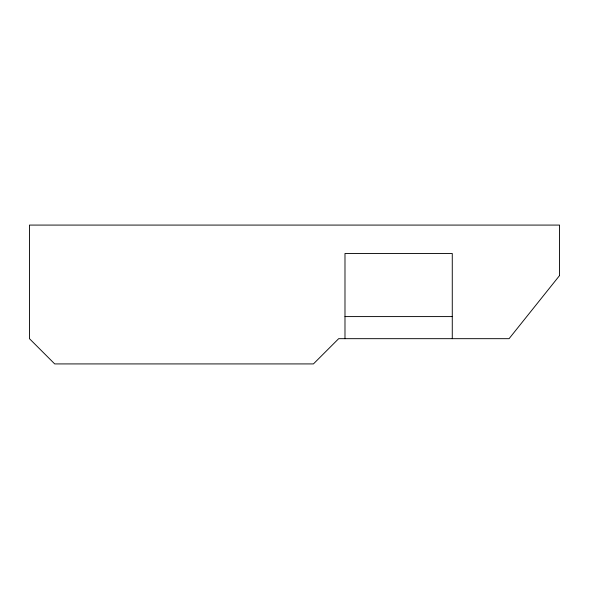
<?xml version="1.0" encoding="UTF-8"?>
<svg xmlns="http://www.w3.org/2000/svg" width="589" height="589" viewBox="0 0 589 589"><rect width="100%" height="100%" fill="white"/><g stroke="black" fill="none" stroke-linecap="round" stroke-linejoin="round"><path stroke-width="0.88" d="M344.985 316.587L452.271 316.587M452.271 338.675L452.271 253.484L344.985 253.484L344.985 338.675M559.55 275.571L509.065 338.675L338.675 338.675L313.429 363.921L54.696 363.921L29.45 338.675L29.45 225.079L559.55 225.079L559.55 275.571"/></g></svg>
